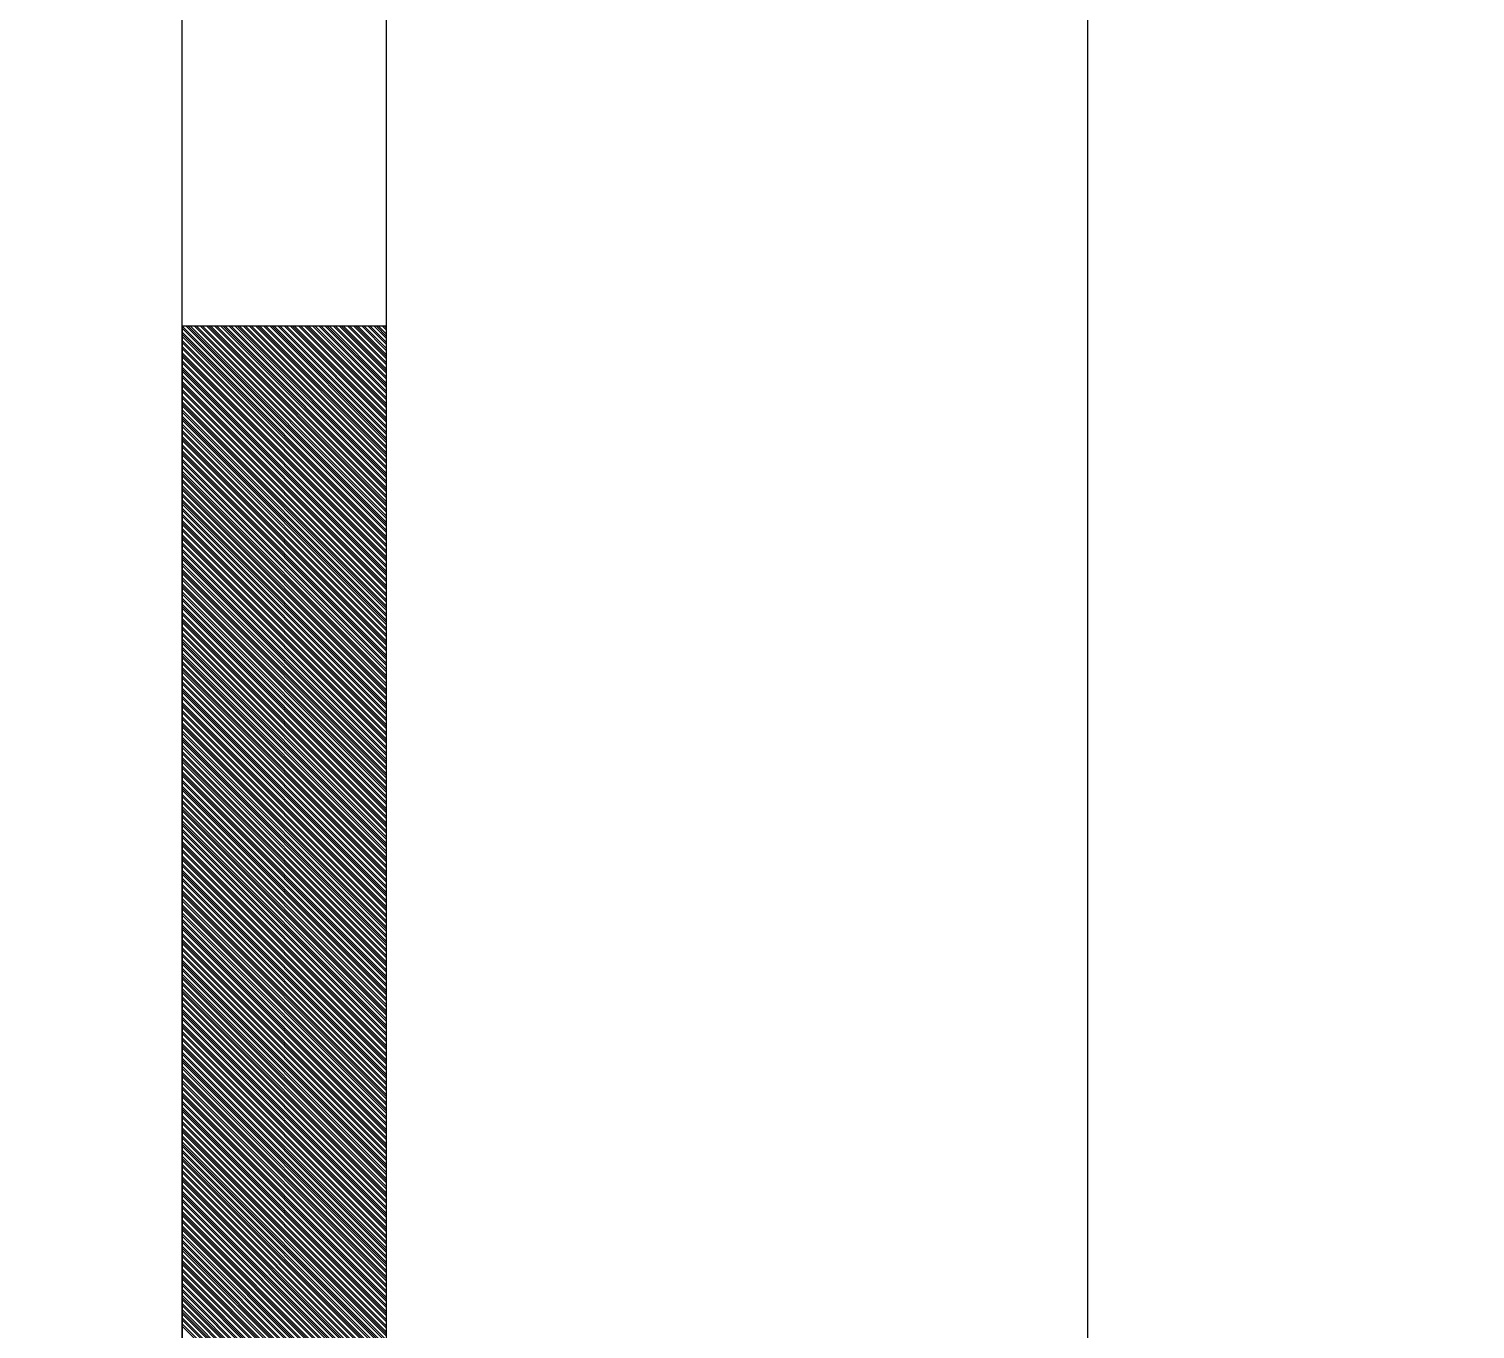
# Model space of a CAD drawing. Extents: x 748454 to 749044, y 4315881 to 4316908.
# Drawn here: x 748692.92 to 748699.99, y 4316816.11 to 4316822.46 of the extents above; entities that cross this region are included whole.
import ezdxf

# ---------------------------------------------------------------- set-up
doc = ezdxf.new("R2010")
doc.units = 0
doc.layers.get('0').update_dxf_attribs({"linetype": 'CONTINUOUS'})

msp = doc.modelspace()

# ---------------------------------------------------------------- linework, layer by layer
at = {"color": 0, "linetype": 'CONTINUOUS'}
for p, q in [((748693.67, 4316781.01), (748693.67, 4316881.01)), ((748693.67, 4316781.01), (748693.67, 4316881.01)), ((748694.67, 4316781.01), (748694.67, 4316881.01)), ((748694.67, 4316781.01), (748694.67, 4316881.01)), ((748694.67, 4316820.01), (748693.67, 4316821.01)), ((748694.67, 4316820.01), (748693.67, 4316821.01)), ((748694.67, 4316820.03), (748693.69, 4316821.01)), ((748694.67, 4316820.03), (748693.69, 4316821.01)), ((748694.67, 4316820.04), (748693.7, 4316821.01)), ((748694.67, 4316820.04), (748693.7, 4316821.01)), ((748694.67, 4316820.05), (748693.71, 4316821.01)), ((748694.67, 4316820.05), (748693.71, 4316821.01)), ((748694.67, 4316820.07), (748693.73, 4316821.01)), ((748694.67, 4316820.07), (748693.73, 4316821.01)), ((748694.67, 4316820.08), (748693.74, 4316821.01)), ((748694.67, 4316820.08), (748693.74, 4316821.01)), ((748694.67, 4316820.1), (748693.76, 4316821.01)), ((748694.67, 4316820.1), (748693.76, 4316821.01)), ((748694.67, 4316820.11), (748693.77, 4316821.01)), ((748694.67, 4316820.11), (748693.77, 4316821.01)), ((748694.67, 4316820.13), (748693.79, 4316821.01)), ((748694.67, 4316820.13), (748693.79, 4316821.01)), ((748694.67, 4316820.14), (748693.8, 4316821.01)), ((748694.67, 4316820.14), (748693.8, 4316821.01)), ((748694.67, 4316820.15), (748693.81, 4316821.01)), ((748694.67, 4316820.15), (748693.81, 4316821.01)), ((748694.67, 4316820.17), (748693.83, 4316821.01)), ((748694.67, 4316820.17), (748693.83, 4316821.01)), ((748694.67, 4316820.18), (748693.84, 4316821.01)), ((748694.67, 4316820.18), (748693.84, 4316821.01)), ((748694.67, 4316820.2), (748693.86, 4316821.01)), ((748694.67, 4316820.2), (748693.86, 4316821.01)), ((748694.67, 4316820.21), (748693.87, 4316821.01)), ((748694.67, 4316820.21), (748693.87, 4316821.01)), ((748694.67, 4316820.22), (748693.88, 4316821.01)), ((748694.67, 4316820.22), (748693.88, 4316821.01)), ((748694.67, 4316820.24), (748693.9, 4316821.01)), ((748694.67, 4316820.24), (748693.9, 4316821.01)), ((748694.67, 4316820.25), (748693.91, 4316821.01)), ((748694.67, 4316820.25), (748693.91, 4316821.01)), ((748694.67, 4316820.27), (748693.93, 4316821.01)), ((748694.67, 4316820.27), (748693.93, 4316821.01)), ((748694.67, 4316820.28), (748693.94, 4316821.01)), ((748694.67, 4316820.28), (748693.94, 4316821.01)), ((748694.67, 4316820.29), (748693.95, 4316821.01)), ((748694.67, 4316820.29), (748693.95, 4316821.01)), ((748694.67, 4316820.31), (748693.97, 4316821.01)), ((748694.67, 4316820.31), (748693.97, 4316821.01)), ((748694.67, 4316820.32), (748693.98, 4316821.01)), ((748694.67, 4316820.32), (748693.98, 4316821.01)), ((748694.67, 4316820.34), (748694, 4316821.01)), ((748694.67, 4316820.34), (748694, 4316821.01)), ((748694.67, 4316820.35), (748694.01, 4316821.01)), ((748694.67, 4316820.35), (748694.01, 4316821.01)), ((748694.67, 4316820.37), (748694.03, 4316821.01)), ((748694.67, 4316820.37), (748694.03, 4316821.01)), ((748694.67, 4316820.38), (748694.04, 4316821.01)), ((748694.67, 4316820.38), (748694.04, 4316821.01)), ((748694.67, 4316820.39), (748694.05, 4316821.01)), ((748694.67, 4316820.39), (748694.05, 4316821.01)), ((748694.67, 4316820.41), (748694.07, 4316821.01)), ((748694.67, 4316820.41), (748694.07, 4316821.01)), ((748694.67, 4316820.42), (748694.08, 4316821.01)), ((748694.67, 4316820.42), (748694.08, 4316821.01)), ((748694.67, 4316820.44), (748694.1, 4316821.01)), ((748694.67, 4316820.44), (748694.1, 4316821.01)), ((748694.67, 4316820.45), (748694.11, 4316821.01)), ((748694.67, 4316820.45), (748694.11, 4316821.01)), ((748694.67, 4316820.46), (748694.12, 4316821.01)), ((748694.67, 4316820.46), (748694.12, 4316821.01)), ((748694.67, 4316820.48), (748694.14, 4316821.01)), ((748694.67, 4316820.48), (748694.14, 4316821.01)), ((748694.67, 4316820.49), (748694.15, 4316821.01)), ((748694.67, 4316820.49), (748694.15, 4316821.01)), ((748694.67, 4316820.51), (748694.17, 4316821.01)), ((748694.67, 4316820.51), (748694.17, 4316821.01)), ((748694.67, 4316820.52), (748694.18, 4316821.01)), ((748694.67, 4316820.52), (748694.18, 4316821.01)), ((748694.67, 4316820.54), (748694.2, 4316821.01)), ((748694.67, 4316820.54), (748694.2, 4316821.01)), ((748694.67, 4316820.55), (748694.21, 4316821.01)), ((748694.67, 4316820.55), (748694.21, 4316821.01)), ((748694.67, 4316820.56), (748694.22, 4316821.01)), ((748694.67, 4316820.56), (748694.22, 4316821.01)), ((748694.67, 4316820.58), (748694.24, 4316821.01)), ((748694.67, 4316820.58), (748694.24, 4316821.01)), ((748694.67, 4316820.59), (748694.25, 4316821.01)), ((748694.67, 4316820.59), (748694.25, 4316821.01)), ((748694.67, 4316820.61), (748694.27, 4316821.01)), ((748694.67, 4316820.61), (748694.27, 4316821.01)), ((748694.67, 4316820.62), (748694.28, 4316821.01)), ((748694.67, 4316820.62), (748694.28, 4316821.01)), ((748694.67, 4316820.63), (748694.29, 4316821.01)), ((748694.67, 4316820.63), (748694.29, 4316821.01)), ((748694.67, 4316820.65), (748694.31, 4316821.01)), ((748694.67, 4316820.65), (748694.31, 4316821.01)), ((748694.67, 4316820.66), (748694.32, 4316821.01)), ((748694.67, 4316820.66), (748694.32, 4316821.01)), ((748694.67, 4316820.68), (748694.34, 4316821.01)), ((748694.67, 4316820.68), (748694.34, 4316821.01)), ((748694.67, 4316820.69), (748694.35, 4316821.01)), ((748694.67, 4316820.69), (748694.35, 4316821.01)), ((748694.67, 4316820.71), (748694.37, 4316821.01)), ((748694.67, 4316820.71), (748694.37, 4316821.01)), ((748694.67, 4316820.72), (748694.38, 4316821.01)), ((748694.67, 4316820.72), (748694.38, 4316821.01)), ((748694.67, 4316820.73), (748694.39, 4316821.01)), ((748694.67, 4316820.73), (748694.39, 4316821.01)), ((748694.67, 4316820.75), (748694.41, 4316821.01)), ((748694.67, 4316820.75), (748694.41, 4316821.01)), ((748694.67, 4316820.76), (748694.42, 4316821.01)), ((748694.67, 4316820.76), (748694.42, 4316821.01)), ((748694.67, 4316820.78), (748694.44, 4316821.01)), ((748694.67, 4316820.78), (748694.44, 4316821.01)), ((748694.67, 4316820.79), (748694.45, 4316821.01)), ((748694.67, 4316820.79), (748694.45, 4316821.01)), ((748694.67, 4316820.8), (748694.46, 4316821.01)), ((748694.67, 4316820.8), (748694.46, 4316821.01)), ((748694.67, 4316820.82), (748694.48, 4316821.01)), ((748694.67, 4316820.82), (748694.48, 4316821.01)), ((748694.67, 4316820.83), (748694.49, 4316821.01)), ((748694.67, 4316820.83), (748694.49, 4316821.01)), ((748694.67, 4316820.85), (748694.51, 4316821.01)), ((748694.67, 4316820.85), (748694.51, 4316821.01)), ((748694.67, 4316820.86), (748694.52, 4316821.01)), ((748694.67, 4316820.86), (748694.52, 4316821.01)), ((748694.67, 4316820.87), (748694.53, 4316821.01)), ((748694.67, 4316820.87), (748694.53, 4316821.01)), ((748694.67, 4316820.89), (748694.55, 4316821.01)), ((748694.67, 4316820.89), (748694.55, 4316821.01)), ((748694.67, 4316820.9), (748694.56, 4316821.01)), ((748694.67, 4316820.9), (748694.56, 4316821.01)), ((748694.67, 4316820.92), (748694.58, 4316821.01)), ((748694.67, 4316820.92), (748694.58, 4316821.01)), ((748694.67, 4316820.93), (748694.59, 4316821.01)), ((748694.67, 4316820.93), (748694.59, 4316821.01)), ((748694.67, 4316820.95), (748694.61, 4316821.01)), ((748694.67, 4316820.95), (748694.61, 4316821.01)), ((748694.67, 4316820.96), (748694.62, 4316821.01)), ((748694.67, 4316820.96), (748694.62, 4316821.01)), ((748694.67, 4316820.97), (748694.63, 4316821.01)), ((748694.67, 4316820.97), (748694.63, 4316821.01)), ((748694.67, 4316820.99), (748694.65, 4316821.01)), ((748694.67, 4316820.99), (748694.65, 4316821.01)), ((748694.67, 4316821), (748694.66, 4316821.01)), ((748694.67, 4316821), (748694.66, 4316821.01)), ((748694.67, 4316820), (748693.67, 4316821)), ((748694.67, 4316820), (748693.67, 4316821)), ((748694.67, 4316819.98), (748693.67, 4316820.98)), ((748694.67, 4316819.98), (748693.67, 4316820.98)), ((748694.67, 4316819.97), (748693.67, 4316820.97)), ((748694.67, 4316819.97), (748693.67, 4316820.97)), ((748694.67, 4316819.96), (748693.67, 4316820.96)), ((748694.67, 4316819.96), (748693.67, 4316820.96)), ((748694.67, 4316819.94), (748693.67, 4316820.94)), ((748694.67, 4316819.94), (748693.67, 4316820.94)), ((748694.67, 4316819.93), (748693.67, 4316820.93)), ((748694.67, 4316819.93), (748693.67, 4316820.93)), ((748694.67, 4316819.91), (748693.67, 4316820.91)), ((748694.67, 4316819.91), (748693.67, 4316820.91)), ((748694.67, 4316819.9), (748693.67, 4316820.9)), ((748694.67, 4316819.9), (748693.67, 4316820.9)), ((748694.67, 4316819.88), (748693.67, 4316820.88)), ((748694.67, 4316819.88), (748693.67, 4316820.88)), ((748694.67, 4316819.87), (748693.67, 4316820.87)), ((748694.67, 4316819.87), (748693.67, 4316820.87)), ((748694.67, 4316819.86), (748693.67, 4316820.86)), ((748694.67, 4316819.86), (748693.67, 4316820.86)), ((748694.67, 4316819.84), (748693.67, 4316820.84)), ((748694.67, 4316819.84), (748693.67, 4316820.84)), ((748694.67, 4316819.83), (748693.67, 4316820.83)), ((748694.67, 4316819.83), (748693.67, 4316820.83)), ((748694.67, 4316819.81), (748693.67, 4316820.81)), ((748694.67, 4316819.81), (748693.67, 4316820.81)), ((748694.67, 4316819.8), (748693.67, 4316820.8)), ((748694.67, 4316819.8), (748693.67, 4316820.8)), ((748694.67, 4316819.79), (748693.67, 4316820.79)), ((748694.67, 4316819.79), (748693.67, 4316820.79)), ((748694.67, 4316819.77), (748693.67, 4316820.77)), ((748694.67, 4316819.77), (748693.67, 4316820.77)), ((748694.67, 4316819.76), (748693.67, 4316820.76)), ((748694.67, 4316819.76), (748693.67, 4316820.76)), ((748694.67, 4316819.74), (748693.67, 4316820.74)), ((748694.67, 4316819.74), (748693.67, 4316820.74)), ((748694.67, 4316819.73), (748693.67, 4316820.73)), ((748694.67, 4316819.73), (748693.67, 4316820.73)), ((748694.67, 4316819.72), (748693.67, 4316820.72)), ((748694.67, 4316819.72), (748693.67, 4316820.72)), ((748694.67, 4316819.7), (748693.67, 4316820.7)), ((748694.67, 4316819.7), (748693.67, 4316820.7)), ((748694.67, 4316819.69), (748693.67, 4316820.69)), ((748694.67, 4316819.69), (748693.67, 4316820.69)), ((748694.67, 4316819.67), (748693.67, 4316820.67)), ((748694.67, 4316819.67), (748693.67, 4316820.67)), ((748694.67, 4316819.66), (748693.67, 4316820.66)), ((748694.67, 4316819.66), (748693.67, 4316820.66)), ((748694.67, 4316819.64), (748693.67, 4316820.64)), ((748694.67, 4316819.64), (748693.67, 4316820.64)), ((748694.67, 4316819.63), (748693.67, 4316820.63)), ((748694.67, 4316819.63), (748693.67, 4316820.63)), ((748694.67, 4316819.62), (748693.67, 4316820.62)), ((748694.67, 4316819.62), (748693.67, 4316820.62)), ((748694.67, 4316819.6), (748693.67, 4316820.6)), ((748694.67, 4316819.6), (748693.67, 4316820.6)), ((748694.67, 4316819.59), (748693.67, 4316820.59)), ((748694.67, 4316819.59), (748693.67, 4316820.59)), ((748694.67, 4316819.57), (748693.67, 4316820.57)), ((748694.67, 4316819.57), (748693.67, 4316820.57)), ((748694.67, 4316819.56), (748693.67, 4316820.56)), ((748694.67, 4316819.56), (748693.67, 4316820.56)), ((748694.67, 4316819.55), (748693.67, 4316820.55)), ((748694.67, 4316819.55), (748693.67, 4316820.55)), ((748694.67, 4316819.53), (748693.67, 4316820.53)), ((748694.67, 4316819.53), (748693.67, 4316820.53)), ((748694.67, 4316819.52), (748693.67, 4316820.52)), ((748694.67, 4316819.52), (748693.67, 4316820.52)), ((748694.67, 4316819.5), (748693.67, 4316820.5)), ((748694.67, 4316819.5), (748693.67, 4316820.5)), ((748694.67, 4316819.49), (748693.67, 4316820.49)), ((748694.67, 4316819.49), (748693.67, 4316820.49)), ((748694.67, 4316819.47), (748693.67, 4316820.47)), ((748694.67, 4316819.47), (748693.67, 4316820.47)), ((748694.67, 4316819.46), (748693.67, 4316820.46)), ((748694.67, 4316819.46), (748693.67, 4316820.46)), ((748694.67, 4316819.45), (748693.67, 4316820.45)), ((748694.67, 4316819.45), (748693.67, 4316820.45)), ((748694.67, 4316819.43), (748693.67, 4316820.43)), ((748694.67, 4316819.43), (748693.67, 4316820.43)), ((748694.67, 4316819.42), (748693.67, 4316820.42)), ((748694.67, 4316819.42), (748693.67, 4316820.42)), ((748694.67, 4316819.4), (748693.67, 4316820.4)), ((748694.67, 4316819.4), (748693.67, 4316820.4)), ((748694.67, 4316819.39), (748693.67, 4316820.39)), ((748694.67, 4316819.39), (748693.67, 4316820.39)), ((748694.67, 4316819.38), (748693.67, 4316820.38)), ((748694.67, 4316819.38), (748693.67, 4316820.38)), ((748694.67, 4316819.36), (748693.67, 4316820.36)), ((748694.67, 4316819.36), (748693.67, 4316820.36)), ((748694.67, 4316819.35), (748693.67, 4316820.35)), ((748694.67, 4316819.35), (748693.67, 4316820.35)), ((748694.67, 4316819.33), (748693.67, 4316820.33)), ((748694.67, 4316819.33), (748693.67, 4316820.33)), ((748694.67, 4316819.32), (748693.67, 4316820.32)), ((748694.67, 4316819.32), (748693.67, 4316820.32)), ((748694.67, 4316819.3), (748693.67, 4316820.3)), ((748694.67, 4316819.3), (748693.67, 4316820.3)), ((748694.67, 4316819.29), (748693.67, 4316820.29)), ((748694.67, 4316819.29), (748693.67, 4316820.29)), ((748694.67, 4316819.28), (748693.67, 4316820.28)), ((748694.67, 4316819.28), (748693.67, 4316820.28)), ((748694.67, 4316819.26), (748693.67, 4316820.26)), ((748694.67, 4316819.26), (748693.67, 4316820.26)), ((748694.67, 4316819.25), (748693.67, 4316820.25)), ((748694.67, 4316819.25), (748693.67, 4316820.25)), ((748694.67, 4316819.23), (748693.67, 4316820.23)), ((748694.67, 4316819.23), (748693.67, 4316820.23)), ((748694.67, 4316819.22), (748693.67, 4316820.22)), ((748694.67, 4316819.22), (748693.67, 4316820.22)), ((748694.67, 4316819.21), (748693.67, 4316820.21)), ((748694.67, 4316819.21), (748693.67, 4316820.21)), ((748694.67, 4316819.19), (748693.67, 4316820.19)), ((748694.67, 4316819.19), (748693.67, 4316820.19)), ((748694.67, 4316819.18), (748693.67, 4316820.18)), ((748694.67, 4316819.18), (748693.67, 4316820.18)), ((748694.67, 4316819.16), (748693.67, 4316820.16)), ((748694.67, 4316819.16), (748693.67, 4316820.16)), ((748694.67, 4316819.15), (748693.67, 4316820.15)), ((748694.67, 4316819.15), (748693.67, 4316820.15)), ((748694.67, 4316819.14), (748693.67, 4316820.14)), ((748694.67, 4316819.14), (748693.67, 4316820.14)), ((748694.67, 4316819.12), (748693.67, 4316820.12)), ((748694.67, 4316819.12), (748693.67, 4316820.12)), ((748694.67, 4316819.11), (748693.67, 4316820.11)), ((748694.67, 4316819.11), (748693.67, 4316820.11)), ((748694.67, 4316819.09), (748693.67, 4316820.09)), ((748694.67, 4316819.09), (748693.67, 4316820.09)), ((748694.67, 4316819.08), (748693.67, 4316820.08)), ((748694.67, 4316819.08), (748693.67, 4316820.08)), ((748694.67, 4316819.06), (748693.67, 4316820.06)), ((748694.67, 4316819.06), (748693.67, 4316820.06)), ((748694.67, 4316819.05), (748693.67, 4316820.05)), ((748694.67, 4316819.05), (748693.67, 4316820.05)), ((748694.67, 4316819.04), (748693.67, 4316820.04)), ((748694.67, 4316819.04), (748693.67, 4316820.04)), ((748694.67, 4316819.02), (748693.67, 4316820.02)), ((748694.67, 4316819.02), (748693.67, 4316820.02)), ((748694.67, 4316819.01), (748693.67, 4316820.01)), ((748694.67, 4316819.01), (748693.67, 4316820.01)), ((748694.67, 4316818.99), (748693.67, 4316819.99)), ((748694.67, 4316818.99), (748693.67, 4316819.99)), ((748694.67, 4316818.98), (748693.67, 4316819.98)), ((748694.67, 4316818.98), (748693.67, 4316819.98)), ((748694.67, 4316818.97), (748693.67, 4316819.97)), ((748694.67, 4316818.97), (748693.67, 4316819.97)), ((748694.67, 4316818.95), (748693.67, 4316819.95)), ((748694.67, 4316818.95), (748693.67, 4316819.95)), ((748694.67, 4316818.94), (748693.67, 4316819.94)), ((748694.67, 4316818.94), (748693.67, 4316819.94)), ((748694.67, 4316818.92), (748693.67, 4316819.92)), ((748694.67, 4316818.92), (748693.67, 4316819.92)), ((748694.67, 4316818.91), (748693.67, 4316819.91)), ((748694.67, 4316818.91), (748693.67, 4316819.91)), ((748694.67, 4316818.89), (748693.67, 4316819.89)), ((748694.67, 4316818.89), (748693.67, 4316819.89)), ((748694.67, 4316818.88), (748693.67, 4316819.88)), ((748694.67, 4316818.88), (748693.67, 4316819.88)), ((748694.67, 4316818.87), (748693.67, 4316819.87)), ((748694.67, 4316818.87), (748693.67, 4316819.87)), ((748694.67, 4316818.85), (748693.67, 4316819.85)), ((748694.67, 4316818.85), (748693.67, 4316819.85)), ((748694.67, 4316818.84), (748693.67, 4316819.84)), ((748694.67, 4316818.84), (748693.67, 4316819.84)), ((748694.67, 4316818.82), (748693.67, 4316819.82)), ((748694.67, 4316818.82), (748693.67, 4316819.82)), ((748694.67, 4316818.81), (748693.67, 4316819.81)), ((748694.67, 4316818.81), (748693.67, 4316819.81)), ((748694.67, 4316818.8), (748693.67, 4316819.8)), ((748694.67, 4316818.8), (748693.67, 4316819.8)), ((748694.67, 4316818.78), (748693.67, 4316819.78)), ((748694.67, 4316818.78), (748693.67, 4316819.78)), ((748694.67, 4316818.77), (748693.67, 4316819.77)), ((748694.67, 4316818.77), (748693.67, 4316819.77)), ((748694.67, 4316818.75), (748693.67, 4316819.75)), ((748694.67, 4316818.75), (748693.67, 4316819.75)), ((748694.67, 4316818.74), (748693.67, 4316819.74)), ((748694.67, 4316818.74), (748693.67, 4316819.74)), ((748694.67, 4316818.73), (748693.67, 4316819.73)), ((748694.67, 4316818.73), (748693.67, 4316819.73)), ((748694.67, 4316818.71), (748693.67, 4316819.71)), ((748694.67, 4316818.71), (748693.67, 4316819.71)), ((748694.67, 4316818.7), (748693.67, 4316819.7)), ((748694.67, 4316818.7), (748693.67, 4316819.7)), ((748694.67, 4316818.68), (748693.67, 4316819.68)), ((748694.67, 4316818.68), (748693.67, 4316819.68)), ((748694.67, 4316818.67), (748693.67, 4316819.67)), ((748694.67, 4316818.67), (748693.67, 4316819.67)), ((748694.67, 4316818.65), (748693.67, 4316819.65)), ((748694.67, 4316818.65), (748693.67, 4316819.65)), ((748694.67, 4316818.64), (748693.67, 4316819.64)), ((748694.67, 4316818.64), (748693.67, 4316819.64)), ((748694.67, 4316818.63), (748693.67, 4316819.63)), ((748694.67, 4316818.63), (748693.67, 4316819.63)), ((748694.67, 4316818.61), (748693.67, 4316819.61)), ((748694.67, 4316818.61), (748693.67, 4316819.61)), ((748694.67, 4316818.6), (748693.67, 4316819.6)), ((748694.67, 4316818.6), (748693.67, 4316819.6)), ((748694.67, 4316818.58), (748693.67, 4316819.58)), ((748694.67, 4316818.58), (748693.67, 4316819.58)), ((748694.67, 4316818.57), (748693.67, 4316819.57)), ((748694.67, 4316818.57), (748693.67, 4316819.57)), ((748694.67, 4316818.56), (748693.67, 4316819.56)), ((748694.67, 4316818.56), (748693.67, 4316819.56)), ((748694.67, 4316818.54), (748693.67, 4316819.54)), ((748694.67, 4316818.54), (748693.67, 4316819.54)), ((748694.67, 4316818.53), (748693.67, 4316819.53)), ((748694.67, 4316818.53), (748693.67, 4316819.53)), ((748694.67, 4316818.51), (748693.67, 4316819.51)), ((748694.67, 4316818.51), (748693.67, 4316819.51)), ((748694.67, 4316818.5), (748693.67, 4316819.5)), ((748694.67, 4316818.5), (748693.67, 4316819.5)), ((748694.67, 4316818.48), (748693.67, 4316819.48)), ((748694.67, 4316818.48), (748693.67, 4316819.48)), ((748694.67, 4316818.47), (748693.67, 4316819.47)), ((748694.67, 4316818.47), (748693.67, 4316819.47)), ((748694.67, 4316818.46), (748693.67, 4316819.46)), ((748694.67, 4316818.46), (748693.67, 4316819.46)), ((748694.67, 4316818.44), (748693.67, 4316819.44)), ((748694.67, 4316818.44), (748693.67, 4316819.44)), ((748694.67, 4316818.43), (748693.67, 4316819.43)), ((748694.67, 4316818.43), (748693.67, 4316819.43)), ((748694.67, 4316818.41), (748693.67, 4316819.41)), ((748694.67, 4316818.41), (748693.67, 4316819.41)), ((748694.67, 4316818.4), (748693.67, 4316819.4)), ((748694.67, 4316818.4), (748693.67, 4316819.4)), ((748694.67, 4316818.39), (748693.67, 4316819.39)), ((748694.67, 4316818.39), (748693.67, 4316819.39)), ((748694.67, 4316818.37), (748693.67, 4316819.37)), ((748694.67, 4316818.37), (748693.67, 4316819.37)), ((748694.67, 4316818.36), (748693.67, 4316819.36)), ((748694.67, 4316818.36), (748693.67, 4316819.36)), ((748694.67, 4316818.34), (748693.67, 4316819.34)), ((748694.67, 4316818.34), (748693.67, 4316819.34)), ((748694.67, 4316818.33), (748693.67, 4316819.33)), ((748694.67, 4316818.33), (748693.67, 4316819.33)), ((748694.67, 4316818.32), (748693.67, 4316819.32)), ((748694.67, 4316818.32), (748693.67, 4316819.32)), ((748694.67, 4316818.3), (748693.67, 4316819.3)), ((748694.67, 4316818.3), (748693.67, 4316819.3)), ((748694.67, 4316818.29), (748693.67, 4316819.29)), ((748694.67, 4316818.29), (748693.67, 4316819.29)), ((748694.67, 4316818.27), (748693.67, 4316819.27)), ((748694.67, 4316818.27), (748693.67, 4316819.27)), ((748694.67, 4316818.26), (748693.67, 4316819.26)), ((748694.67, 4316818.26), (748693.67, 4316819.26)), ((748694.67, 4316818.24), (748693.67, 4316819.24)), ((748694.67, 4316818.24), (748693.67, 4316819.24)), ((748694.67, 4316818.23), (748693.67, 4316819.23)), ((748694.67, 4316818.23), (748693.67, 4316819.23)), ((748694.67, 4316818.22), (748693.67, 4316819.22)), ((748694.67, 4316818.22), (748693.67, 4316819.22)), ((748694.67, 4316818.2), (748693.67, 4316819.2)), ((748694.67, 4316818.2), (748693.67, 4316819.2)), ((748694.67, 4316818.19), (748693.67, 4316819.19)), ((748694.67, 4316818.19), (748693.67, 4316819.19)), ((748694.67, 4316818.17), (748693.67, 4316819.17)), ((748694.67, 4316818.17), (748693.67, 4316819.17)), ((748694.67, 4316818.16), (748693.67, 4316819.16)), ((748694.67, 4316818.16), (748693.67, 4316819.16)), ((748694.67, 4316818.15), (748693.67, 4316819.15)), ((748694.67, 4316818.15), (748693.67, 4316819.15)), ((748694.67, 4316818.13), (748693.67, 4316819.13)), ((748694.67, 4316818.13), (748693.67, 4316819.13)), ((748694.67, 4316818.12), (748693.67, 4316819.12)), ((748694.67, 4316818.12), (748693.67, 4316819.12)), ((748694.67, 4316818.1), (748693.67, 4316819.1)), ((748694.67, 4316818.1), (748693.67, 4316819.1)), ((748694.67, 4316818.09), (748693.67, 4316819.09)), ((748694.67, 4316818.09), (748693.67, 4316819.09)), ((748694.67, 4316818.07), (748693.67, 4316819.07)), ((748694.67, 4316818.07), (748693.67, 4316819.07)), ((748694.67, 4316818.06), (748693.67, 4316819.06)), ((748694.67, 4316818.06), (748693.67, 4316819.06)), ((748694.67, 4316818.05), (748693.67, 4316819.05)), ((748694.67, 4316818.05), (748693.67, 4316819.05)), ((748694.67, 4316818.03), (748693.67, 4316819.03)), ((748694.67, 4316818.03), (748693.67, 4316819.03)), ((748694.67, 4316818.02), (748693.67, 4316819.02)), ((748694.67, 4316818.02), (748693.67, 4316819.02)), ((748694.67, 4316818), (748693.67, 4316819)), ((748694.67, 4316818), (748693.67, 4316819)), ((748694.67, 4316817.99), (748693.67, 4316818.99)), ((748694.67, 4316817.99), (748693.67, 4316818.99)), ((748694.67, 4316817.98), (748693.67, 4316818.98)), ((748694.67, 4316817.98), (748693.67, 4316818.98)), ((748694.67, 4316817.96), (748693.67, 4316818.96)), ((748694.67, 4316817.96), (748693.67, 4316818.96)), ((748694.67, 4316817.95), (748693.67, 4316818.95)), ((748694.67, 4316817.95), (748693.67, 4316818.95)), ((748694.67, 4316817.93), (748693.67, 4316818.93)), ((748694.67, 4316817.93), (748693.67, 4316818.93)), ((748694.67, 4316817.92), (748693.67, 4316818.92)), ((748694.67, 4316817.92), (748693.67, 4316818.92)), ((748694.67, 4316817.9), (748693.67, 4316818.9)), ((748694.67, 4316817.9), (748693.67, 4316818.9)), ((748694.67, 4316817.89), (748693.67, 4316818.89)), ((748694.67, 4316817.89), (748693.67, 4316818.89)), ((748694.67, 4316817.88), (748693.67, 4316818.88)), ((748694.67, 4316817.88), (748693.67, 4316818.88)), ((748694.67, 4316817.86), (748693.67, 4316818.86)), ((748694.67, 4316817.86), (748693.67, 4316818.86)), ((748694.67, 4316817.85), (748693.67, 4316818.85)), ((748694.67, 4316817.85), (748693.67, 4316818.85)), ((748694.67, 4316817.83), (748693.67, 4316818.83)), ((748694.67, 4316817.83), (748693.67, 4316818.83)), ((748694.67, 4316817.82), (748693.67, 4316818.82)), ((748694.67, 4316817.82), (748693.67, 4316818.82)), ((748694.67, 4316817.81), (748693.67, 4316818.81)), ((748694.67, 4316817.81), (748693.67, 4316818.81)), ((748694.67, 4316817.79), (748693.67, 4316818.79)), ((748694.67, 4316817.79), (748693.67, 4316818.79)), ((748694.67, 4316817.78), (748693.67, 4316818.78)), ((748694.67, 4316817.78), (748693.67, 4316818.78)), ((748694.67, 4316817.76), (748693.67, 4316818.76)), ((748694.67, 4316817.76), (748693.67, 4316818.76)), ((748694.67, 4316817.75), (748693.67, 4316818.75)), ((748694.67, 4316817.75), (748693.67, 4316818.75)), ((748694.67, 4316817.74), (748693.67, 4316818.74)), ((748694.67, 4316817.74), (748693.67, 4316818.74)), ((748694.67, 4316817.72), (748693.67, 4316818.72)), ((748694.67, 4316817.72), (748693.67, 4316818.72)), ((748694.67, 4316817.71), (748693.67, 4316818.71)), ((748694.67, 4316817.71), (748693.67, 4316818.71)), ((748694.67, 4316817.69), (748693.67, 4316818.69)), ((748694.67, 4316817.69), (748693.67, 4316818.69)), ((748694.67, 4316817.68), (748693.67, 4316818.68)), ((748694.67, 4316817.68), (748693.67, 4316818.68)), ((748694.67, 4316817.66), (748693.67, 4316818.66)), ((748694.67, 4316817.66), (748693.67, 4316818.66)), ((748694.67, 4316817.65), (748693.67, 4316818.65)), ((748694.67, 4316817.65), (748693.67, 4316818.65)), ((748694.67, 4316817.64), (748693.67, 4316818.64)), ((748694.67, 4316817.64), (748693.67, 4316818.64)), ((748694.67, 4316817.62), (748693.67, 4316818.62)), ((748694.67, 4316817.62), (748693.67, 4316818.62)), ((748694.67, 4316817.61), (748693.67, 4316818.61)), ((748694.67, 4316817.61), (748693.67, 4316818.61)), ((748694.67, 4316817.59), (748693.67, 4316818.59)), ((748694.67, 4316817.59), (748693.67, 4316818.59)), ((748694.67, 4316817.58), (748693.67, 4316818.58)), ((748694.67, 4316817.58), (748693.67, 4316818.58)), ((748694.67, 4316817.57), (748693.67, 4316818.57)), ((748694.67, 4316817.57), (748693.67, 4316818.57)), ((748694.67, 4316817.55), (748693.67, 4316818.55)), ((748694.67, 4316817.55), (748693.67, 4316818.55)), ((748694.67, 4316817.54), (748693.67, 4316818.54)), ((748694.67, 4316817.54), (748693.67, 4316818.54)), ((748694.67, 4316817.52), (748693.67, 4316818.52)), ((748694.67, 4316817.52), (748693.67, 4316818.52)), ((748694.67, 4316817.51), (748693.67, 4316818.51)), ((748694.67, 4316817.51), (748693.67, 4316818.51)), ((748694.67, 4316817.49), (748693.67, 4316818.49)), ((748694.67, 4316817.49), (748693.67, 4316818.49)), ((748694.67, 4316817.48), (748693.67, 4316818.48)), ((748694.67, 4316817.48), (748693.67, 4316818.48)), ((748694.67, 4316817.47), (748693.67, 4316818.47)), ((748694.67, 4316817.47), (748693.67, 4316818.47)), ((748694.67, 4316817.45), (748693.67, 4316818.45)), ((748694.67, 4316817.45), (748693.67, 4316818.45)), ((748694.67, 4316817.44), (748693.67, 4316818.44)), ((748694.67, 4316817.44), (748693.67, 4316818.44)), ((748694.67, 4316817.42), (748693.67, 4316818.42)), ((748694.67, 4316817.42), (748693.67, 4316818.42)), ((748694.67, 4316817.41), (748693.67, 4316818.41)), ((748694.67, 4316817.41), (748693.67, 4316818.41)), ((748694.67, 4316817.4), (748693.67, 4316818.4)), ((748694.67, 4316817.4), (748693.67, 4316818.4)), ((748694.67, 4316817.38), (748693.67, 4316818.38)), ((748694.67, 4316817.38), (748693.67, 4316818.38)), ((748694.67, 4316817.37), (748693.67, 4316818.37)), ((748694.67, 4316817.37), (748693.67, 4316818.37)), ((748694.67, 4316817.35), (748693.67, 4316818.35)), ((748694.67, 4316817.35), (748693.67, 4316818.35)), ((748694.67, 4316817.34), (748693.67, 4316818.34)), ((748694.67, 4316817.34), (748693.67, 4316818.34)), ((748694.67, 4316817.33), (748693.67, 4316818.33)), ((748694.67, 4316817.33), (748693.67, 4316818.33)), ((748694.67, 4316817.31), (748693.67, 4316818.31)), ((748694.67, 4316817.31), (748693.67, 4316818.31)), ((748694.67, 4316817.3), (748693.67, 4316818.3)), ((748694.67, 4316817.3), (748693.67, 4316818.3)), ((748694.67, 4316817.28), (748693.67, 4316818.28)), ((748694.67, 4316817.28), (748693.67, 4316818.28)), ((748694.67, 4316817.27), (748693.67, 4316818.27)), ((748694.67, 4316817.27), (748693.67, 4316818.27)), ((748694.67, 4316817.25), (748693.67, 4316818.25)), ((748694.67, 4316817.25), (748693.67, 4316818.25)), ((748694.67, 4316817.24), (748693.67, 4316818.24)), ((748694.67, 4316817.24), (748693.67, 4316818.24)), ((748694.67, 4316817.23), (748693.67, 4316818.23)), ((748694.67, 4316817.23), (748693.67, 4316818.23)), ((748694.67, 4316817.21), (748693.67, 4316818.21)), ((748694.67, 4316817.21), (748693.67, 4316818.21)), ((748694.67, 4316817.2), (748693.67, 4316818.2)), ((748694.67, 4316817.2), (748693.67, 4316818.2)), ((748694.67, 4316817.18), (748693.67, 4316818.18)), ((748694.67, 4316817.18), (748693.67, 4316818.18)), ((748694.67, 4316817.17), (748693.67, 4316818.17)), ((748694.67, 4316817.17), (748693.67, 4316818.17)), ((748694.67, 4316817.16), (748693.67, 4316818.16)), ((748694.67, 4316817.16), (748693.67, 4316818.16)), ((748694.67, 4316817.14), (748693.67, 4316818.14)), ((748694.67, 4316817.14), (748693.67, 4316818.14)), ((748694.67, 4316817.13), (748693.67, 4316818.13)), ((748694.67, 4316817.13), (748693.67, 4316818.13)), ((748694.67, 4316817.11), (748693.67, 4316818.11)), ((748694.67, 4316817.11), (748693.67, 4316818.11)), ((748694.67, 4316817.1), (748693.67, 4316818.1)), ((748694.67, 4316817.1), (748693.67, 4316818.1)), ((748694.67, 4316817.08), (748693.67, 4316818.08)), ((748694.67, 4316817.08), (748693.67, 4316818.08)), ((748694.67, 4316817.07), (748693.67, 4316818.07)), ((748694.67, 4316817.07), (748693.67, 4316818.07)), ((748694.67, 4316817.06), (748693.67, 4316818.06)), ((748694.67, 4316817.06), (748693.67, 4316818.06)), ((748694.67, 4316817.04), (748693.67, 4316818.04)), ((748694.67, 4316817.04), (748693.67, 4316818.04)), ((748694.67, 4316817.03), (748693.67, 4316818.03)), ((748694.67, 4316817.03), (748693.67, 4316818.03)), ((748694.67, 4316817.01), (748693.67, 4316818.01)), ((748694.67, 4316817.01), (748693.67, 4316818.01)), ((748694.67, 4316817), (748693.67, 4316818)), ((748694.67, 4316817), (748693.67, 4316818)), ((748694.67, 4316816.99), (748693.67, 4316817.99)), ((748694.67, 4316816.99), (748693.67, 4316817.99)), ((748694.67, 4316816.97), (748693.67, 4316817.97)), ((748694.67, 4316816.97), (748693.67, 4316817.97)), ((748694.67, 4316816.96), (748693.67, 4316817.96)), ((748694.67, 4316816.96), (748693.67, 4316817.96)), ((748694.67, 4316816.94), (748693.67, 4316817.94)), ((748694.67, 4316816.94), (748693.67, 4316817.94)), ((748694.67, 4316816.93), (748693.67, 4316817.93)), ((748694.67, 4316816.93), (748693.67, 4316817.93)), ((748694.67, 4316816.91), (748693.67, 4316817.91)), ((748694.67, 4316816.91), (748693.67, 4316817.91)), ((748694.67, 4316816.9), (748693.67, 4316817.9)), ((748694.67, 4316816.9), (748693.67, 4316817.9)), ((748694.67, 4316816.89), (748693.67, 4316817.89)), ((748694.67, 4316816.89), (748693.67, 4316817.89)), ((748694.67, 4316816.87), (748693.67, 4316817.87)), ((748694.67, 4316816.87), (748693.67, 4316817.87)), ((748694.67, 4316816.86), (748693.67, 4316817.86)), ((748694.67, 4316816.86), (748693.67, 4316817.86)), ((748694.67, 4316816.84), (748693.67, 4316817.84)), ((748694.67, 4316816.84), (748693.67, 4316817.84)), ((748694.67, 4316816.83), (748693.67, 4316817.83)), ((748694.67, 4316816.83), (748693.67, 4316817.83)), ((748694.67, 4316816.82), (748693.67, 4316817.82)), ((748694.67, 4316816.82), (748693.67, 4316817.82)), ((748694.67, 4316816.8), (748693.67, 4316817.8)), ((748694.67, 4316816.8), (748693.67, 4316817.8)), ((748694.67, 4316816.79), (748693.67, 4316817.79)), ((748694.67, 4316816.79), (748693.67, 4316817.79)), ((748694.67, 4316816.77), (748693.67, 4316817.77)), ((748694.67, 4316816.77), (748693.67, 4316817.77)), ((748694.67, 4316816.76), (748693.67, 4316817.76)), ((748694.67, 4316816.76), (748693.67, 4316817.76)), ((748694.67, 4316816.75), (748693.67, 4316817.75)), ((748694.67, 4316816.75), (748693.67, 4316817.75)), ((748694.67, 4316816.73), (748693.67, 4316817.73)), ((748694.67, 4316816.73), (748693.67, 4316817.73)), ((748694.67, 4316816.72), (748693.67, 4316817.72)), ((748694.67, 4316816.72), (748693.67, 4316817.72)), ((748694.67, 4316816.7), (748693.67, 4316817.7)), ((748694.67, 4316816.7), (748693.67, 4316817.7)), ((748694.67, 4316816.69), (748693.67, 4316817.69)), ((748694.67, 4316816.69), (748693.67, 4316817.69)), ((748694.67, 4316816.67), (748693.67, 4316817.67)), ((748694.67, 4316816.67), (748693.67, 4316817.67)), ((748694.67, 4316816.66), (748693.67, 4316817.66)), ((748694.67, 4316816.66), (748693.67, 4316817.66)), ((748694.67, 4316816.65), (748693.67, 4316817.65)), ((748694.67, 4316816.65), (748693.67, 4316817.65)), ((748694.67, 4316816.63), (748693.67, 4316817.63)), ((748694.67, 4316816.63), (748693.67, 4316817.63)), ((748694.67, 4316816.62), (748693.67, 4316817.62)), ((748694.67, 4316816.62), (748693.67, 4316817.62)), ((748694.67, 4316816.6), (748693.67, 4316817.6)), ((748694.67, 4316816.6), (748693.67, 4316817.6)), ((748694.67, 4316816.59), (748693.67, 4316817.59)), ((748694.67, 4316816.59), (748693.67, 4316817.59)), ((748694.67, 4316816.58), (748693.67, 4316817.58)), ((748694.67, 4316816.58), (748693.67, 4316817.58)), ((748694.67, 4316816.56), (748693.67, 4316817.56)), ((748694.67, 4316816.56), (748693.67, 4316817.56)), ((748694.67, 4316816.55), (748693.67, 4316817.55)), ((748694.67, 4316816.55), (748693.67, 4316817.55)), ((748694.67, 4316816.53), (748693.67, 4316817.53)), ((748694.67, 4316816.53), (748693.67, 4316817.53)), ((748694.67, 4316816.52), (748693.67, 4316817.52)), ((748694.67, 4316816.52), (748693.67, 4316817.52)), ((748694.67, 4316816.5), (748693.67, 4316817.5)), ((748694.67, 4316816.5), (748693.67, 4316817.5)), ((748694.67, 4316816.49), (748693.67, 4316817.49)), ((748694.67, 4316816.49), (748693.67, 4316817.49)), ((748694.67, 4316816.48), (748693.67, 4316817.48)), ((748694.67, 4316816.48), (748693.67, 4316817.48)), ((748694.67, 4316816.46), (748693.67, 4316817.46)), ((748694.67, 4316816.46), (748693.67, 4316817.46)), ((748694.67, 4316816.45), (748693.67, 4316817.45)), ((748694.67, 4316816.45), (748693.67, 4316817.45)), ((748694.67, 4316816.43), (748693.67, 4316817.43)), ((748694.67, 4316816.43), (748693.67, 4316817.43)), ((748694.67, 4316816.42), (748693.67, 4316817.42)), ((748694.67, 4316816.42), (748693.67, 4316817.42)), ((748694.67, 4316816.41), (748693.67, 4316817.41)), ((748694.67, 4316816.41), (748693.67, 4316817.41)), ((748694.67, 4316816.39), (748693.67, 4316817.39)), ((748694.67, 4316816.39), (748693.67, 4316817.39)), ((748694.67, 4316816.38), (748693.67, 4316817.38)), ((748694.67, 4316816.38), (748693.67, 4316817.38)), ((748694.67, 4316816.36), (748693.67, 4316817.36)), ((748694.67, 4316816.36), (748693.67, 4316817.36)), ((748694.67, 4316816.35), (748693.67, 4316817.35)), ((748694.67, 4316816.35), (748693.67, 4316817.35)), ((748694.67, 4316816.34), (748693.67, 4316817.34)), ((748694.67, 4316816.34), (748693.67, 4316817.34)), ((748694.67, 4316816.32), (748693.67, 4316817.32)), ((748694.67, 4316816.32), (748693.67, 4316817.32)), ((748694.67, 4316816.31), (748693.67, 4316817.31)), ((748694.67, 4316816.31), (748693.67, 4316817.31)), ((748694.67, 4316816.29), (748693.67, 4316817.29)), ((748694.67, 4316816.29), (748693.67, 4316817.29)), ((748694.67, 4316816.28), (748693.67, 4316817.28)), ((748694.67, 4316816.28), (748693.67, 4316817.28)), ((748694.67, 4316816.26), (748693.67, 4316817.26)), ((748694.67, 4316816.26), (748693.67, 4316817.26)), ((748694.67, 4316816.25), (748693.67, 4316817.25)), ((748694.67, 4316816.25), (748693.67, 4316817.25)), ((748694.67, 4316816.24), (748693.67, 4316817.24)), ((748694.67, 4316816.24), (748693.67, 4316817.24)), ((748694.67, 4316816.22), (748693.67, 4316817.22)), ((748694.67, 4316816.22), (748693.67, 4316817.22)), ((748694.67, 4316816.21), (748693.67, 4316817.21)), ((748694.67, 4316816.21), (748693.67, 4316817.21)), ((748694.67, 4316816.19), (748693.67, 4316817.19)), ((748694.67, 4316816.19), (748693.67, 4316817.19)), ((748694.67, 4316816.18), (748693.67, 4316817.18)), ((748694.67, 4316816.18), (748693.67, 4316817.18)), ((748694.67, 4316816.17), (748693.67, 4316817.17)), ((748694.67, 4316816.17), (748693.67, 4316817.17)), ((748694.67, 4316816.15), (748693.67, 4316817.15)), ((748694.67, 4316816.15), (748693.67, 4316817.15)), ((748694.67, 4316816.14), (748693.67, 4316817.14)), ((748694.67, 4316816.14), (748693.67, 4316817.14)), ((748694.67, 4316816.12), (748693.67, 4316817.12)), ((748694.67, 4316816.12), (748693.67, 4316817.12)), ((748694.67, 4316816.11), (748693.67, 4316817.11)), ((748694.67, 4316816.11), (748693.67, 4316817.11)), ((748694.67, 4316816.09), (748693.67, 4316817.09)), ((748694.67, 4316816.09), (748693.67, 4316817.09)), ((748694.67, 4316816.08), (748693.67, 4316817.08)), ((748694.67, 4316816.08), (748693.67, 4316817.08)), ((748694.67, 4316816.07), (748693.67, 4316817.07)), ((748694.67, 4316816.07), (748693.67, 4316817.07)), ((748694.67, 4316816.05), (748693.67, 4316817.05)), ((748694.67, 4316816.05), (748693.67, 4316817.05)), ((748694.67, 4316816.04), (748693.67, 4316817.04)), ((748694.67, 4316816.04), (748693.67, 4316817.04)), ((748694.67, 4316816.02), (748693.67, 4316817.02)), ((748694.67, 4316816.02), (748693.67, 4316817.02)), ((748694.67, 4316816.01), (748693.67, 4316817.01)), ((748694.67, 4316816.01), (748693.67, 4316817.01)), ((748694.67, 4316816), (748693.67, 4316817)), ((748694.67, 4316816), (748693.67, 4316817)), ((748694.67, 4316815.98), (748693.67, 4316816.98)), ((748694.67, 4316815.98), (748693.67, 4316816.98)), ((748694.67, 4316815.97), (748693.67, 4316816.97)), ((748694.67, 4316815.97), (748693.67, 4316816.97)), ((748694.67, 4316815.95), (748693.67, 4316816.95)), ((748694.67, 4316815.95), (748693.67, 4316816.95)), ((748694.67, 4316815.94), (748693.67, 4316816.94)), ((748694.67, 4316815.94), (748693.67, 4316816.94)), ((748694.67, 4316815.93), (748693.67, 4316816.93)), ((748694.67, 4316815.93), (748693.67, 4316816.93)), ((748694.67, 4316815.91), (748693.67, 4316816.91)), ((748694.67, 4316815.91), (748693.67, 4316816.91)), ((748694.67, 4316815.9), (748693.67, 4316816.9)), ((748694.67, 4316815.9), (748693.67, 4316816.9)), ((748694.67, 4316815.88), (748693.67, 4316816.88)), ((748694.67, 4316815.88), (748693.67, 4316816.88)), ((748694.67, 4316815.87), (748693.67, 4316816.87)), ((748694.67, 4316815.87), (748693.67, 4316816.87)), ((748694.67, 4316815.85), (748693.67, 4316816.85)), ((748694.67, 4316815.85), (748693.67, 4316816.85)), ((748694.67, 4316815.84), (748693.67, 4316816.84)), ((748694.67, 4316815.84), (748693.67, 4316816.84)), ((748694.67, 4316815.83), (748693.67, 4316816.83)), ((748694.67, 4316815.83), (748693.67, 4316816.83)), ((748694.67, 4316815.81), (748693.67, 4316816.81)), ((748694.67, 4316815.81), (748693.67, 4316816.81)), ((748694.67, 4316815.8), (748693.67, 4316816.8)), ((748694.67, 4316815.8), (748693.67, 4316816.8)), ((748694.67, 4316815.78), (748693.67, 4316816.78)), ((748694.67, 4316815.78), (748693.67, 4316816.78)), ((748694.67, 4316815.77), (748693.67, 4316816.77)), ((748694.67, 4316815.77), (748693.67, 4316816.77)), ((748694.67, 4316815.76), (748693.67, 4316816.76)), ((748694.67, 4316815.76), (748693.67, 4316816.76)), ((748694.67, 4316815.74), (748693.67, 4316816.74)), ((748694.67, 4316815.74), (748693.67, 4316816.74)), ((748694.67, 4316815.73), (748693.67, 4316816.73)), ((748694.67, 4316815.73), (748693.67, 4316816.73)), ((748694.67, 4316815.71), (748693.67, 4316816.71)), ((748694.67, 4316815.71), (748693.67, 4316816.71)), ((748694.67, 4316815.7), (748693.67, 4316816.7)), ((748694.67, 4316815.7), (748693.67, 4316816.7)), ((748694.67, 4316815.68), (748693.67, 4316816.68)), ((748694.67, 4316815.68), (748693.67, 4316816.68)), ((748694.67, 4316815.67), (748693.67, 4316816.67)), ((748694.67, 4316815.67), (748693.67, 4316816.67)), ((748694.67, 4316815.66), (748693.67, 4316816.66)), ((748694.67, 4316815.66), (748693.67, 4316816.66)), ((748694.67, 4316815.64), (748693.67, 4316816.64)), ((748694.67, 4316815.64), (748693.67, 4316816.64)), ((748694.67, 4316815.63), (748693.67, 4316816.63)), ((748694.67, 4316815.63), (748693.67, 4316816.63)), ((748694.67, 4316815.61), (748693.67, 4316816.61)), ((748694.67, 4316815.61), (748693.67, 4316816.61)), ((748694.67, 4316815.6), (748693.67, 4316816.6)), ((748694.67, 4316815.6), (748693.67, 4316816.6)), ((748694.67, 4316815.59), (748693.67, 4316816.59)), ((748694.67, 4316815.59), (748693.67, 4316816.59)), ((748694.67, 4316815.57), (748693.67, 4316816.57)), ((748694.67, 4316815.57), (748693.67, 4316816.57)), ((748694.67, 4316815.56), (748693.67, 4316816.56)), ((748694.67, 4316815.56), (748693.67, 4316816.56)), ((748694.67, 4316815.54), (748693.67, 4316816.54)), ((748694.67, 4316815.54), (748693.67, 4316816.54)), ((748694.67, 4316815.53), (748693.67, 4316816.53)), ((748694.67, 4316815.53), (748693.67, 4316816.53)), ((748694.67, 4316815.51), (748693.67, 4316816.51)), ((748694.67, 4316815.51), (748693.67, 4316816.51)), ((748694.67, 4316815.5), (748693.67, 4316816.5)), ((748694.67, 4316815.5), (748693.67, 4316816.5)), ((748694.67, 4316815.49), (748693.67, 4316816.49)), ((748694.67, 4316815.49), (748693.67, 4316816.49)), ((748694.67, 4316815.47), (748693.67, 4316816.47)), ((748694.67, 4316815.47), (748693.67, 4316816.47)), ((748694.67, 4316815.46), (748693.67, 4316816.46)), ((748694.67, 4316815.46), (748693.67, 4316816.46)), ((748694.67, 4316815.44), (748693.67, 4316816.44)), ((748694.67, 4316815.44), (748693.67, 4316816.44)), ((748694.67, 4316815.43), (748693.67, 4316816.43)), ((748694.67, 4316815.43), (748693.67, 4316816.43)), ((748694.67, 4316815.42), (748693.67, 4316816.42)), ((748694.67, 4316815.42), (748693.67, 4316816.42)), ((748694.67, 4316815.4), (748693.67, 4316816.4)), ((748694.67, 4316815.4), (748693.67, 4316816.4)), ((748694.67, 4316815.39), (748693.67, 4316816.39)), ((748694.67, 4316815.39), (748693.67, 4316816.39)), ((748694.67, 4316815.37), (748693.67, 4316816.37)), ((748694.67, 4316815.37), (748693.67, 4316816.37)), ((748694.67, 4316815.36), (748693.67, 4316816.36)), ((748694.67, 4316815.36), (748693.67, 4316816.36)), ((748694.67, 4316815.35), (748693.67, 4316816.35)), ((748694.67, 4316815.35), (748693.67, 4316816.35)), ((748694.67, 4316815.33), (748693.67, 4316816.33)), ((748694.67, 4316815.33), (748693.67, 4316816.33)), ((748694.67, 4316815.32), (748693.67, 4316816.32)), ((748694.67, 4316815.32), (748693.67, 4316816.32)), ((748694.67, 4316815.3), (748693.67, 4316816.3)), ((748694.67, 4316815.3), (748693.67, 4316816.3)), ((748694.67, 4316815.29), (748693.67, 4316816.29)), ((748694.67, 4316815.29), (748693.67, 4316816.29)), ((748694.67, 4316815.27), (748693.67, 4316816.27)), ((748694.67, 4316815.27), (748693.67, 4316816.27)), ((748694.67, 4316815.26), (748693.67, 4316816.26)), ((748694.67, 4316815.26), (748693.67, 4316816.26)), ((748694.67, 4316815.25), (748693.67, 4316816.25)), ((748694.67, 4316815.25), (748693.67, 4316816.25)), ((748694.67, 4316815.23), (748693.67, 4316816.23)), ((748694.67, 4316815.23), (748693.67, 4316816.23)), ((748694.67, 4316815.22), (748693.67, 4316816.22)), ((748694.67, 4316815.22), (748693.67, 4316816.22)), ((748694.67, 4316815.2), (748693.67, 4316816.2)), ((748694.67, 4316815.2), (748693.67, 4316816.2)), ((748694.67, 4316815.19), (748693.67, 4316816.19)), ((748694.67, 4316815.19), (748693.67, 4316816.19)), ((748694.67, 4316815.18), (748693.67, 4316816.18)), ((748694.67, 4316815.18), (748693.67, 4316816.18)), ((748694.67, 4316815.16), (748693.67, 4316816.16)), ((748694.67, 4316815.16), (748693.67, 4316816.16)), ((748694.67, 4316815.15), (748693.67, 4316816.15)), ((748694.67, 4316815.15), (748693.67, 4316816.15)), ((748694.67, 4316815.13), (748693.67, 4316816.13)), ((748694.67, 4316815.13), (748693.67, 4316816.13)), ((748694.67, 4316815.12), (748693.67, 4316816.12)), ((748694.67, 4316815.12), (748693.67, 4316816.12))]:
    msp.add_line(p, q, dxfattribs=at)
msp.add_lwpolyline([(748694.67, 4316811.01), (748694.67, 4316821.01), (748693.67, 4316821.01), (748693.67, 4316811.01)], close=True, dxfattribs=at)
msp.add_lwpolyline([(748694.67, 4316811.01), (748694.67, 4316821.01), (748693.67, 4316821.01), (748693.67, 4316811.01)], close=True, dxfattribs=at)

# ---------------------------------------------------------------- meshes
mesh = msp.add_polyface(dxfattribs=at)
corners = [(748454.5, 4315881), (748454.5, 4315881), (748454.5, 4316071.9618), (748762.5, 4315881), (748454.5, 4316246.4935), (749044, 4315881), (748454.5, 4316907.5), (749044, 4316542.0065), (749044, 4316907.5)]
mesh.append_faces([[corners[k] for k in face] for face in [(0, 1, 3, 2), (2, 3, 5, 4), (4, 5, 7, 6), (6, 7, 8, 8)]], dxfattribs={"vtx0": -1, "vtx2": -1, "color": 0})
mesh = msp.add_polyface(dxfattribs=at)
corners = [(748464.5, 4316721), (748464.5, 4316721), (748464.5, 4316895.2713), (748745.58, 4316721), (748464.5, 4316901.5), (748745.58, 4316727.2287), (748745.58, 4316901.5)]
mesh.append_faces([[corners[k] for k in face] for face in [(0, 1, 3, 2), (2, 3, 5, 4), (4, 5, 6, 6)]], dxfattribs={"vtx0": -1, "vtx2": -1, "color": 0})
mesh = msp.add_polyface(dxfattribs=at)
corners = [(748688.23, 4316728.19), (748688.23, 4316728.19), (748688.23, 4316734.3095), (748698.1, 4316728.19), (748688.23, 4316894.66), (748698.1, 4316888.5405), (748698.1, 4316894.66)]
mesh.append_faces([[corners[k] for k in face] for face in [(0, 1, 3, 2), (2, 3, 5, 4), (4, 5, 6, 6)]], dxfattribs={"vtx0": -1, "vtx2": -1, "color": 0})

doc.saveas('drawing.dxf')
